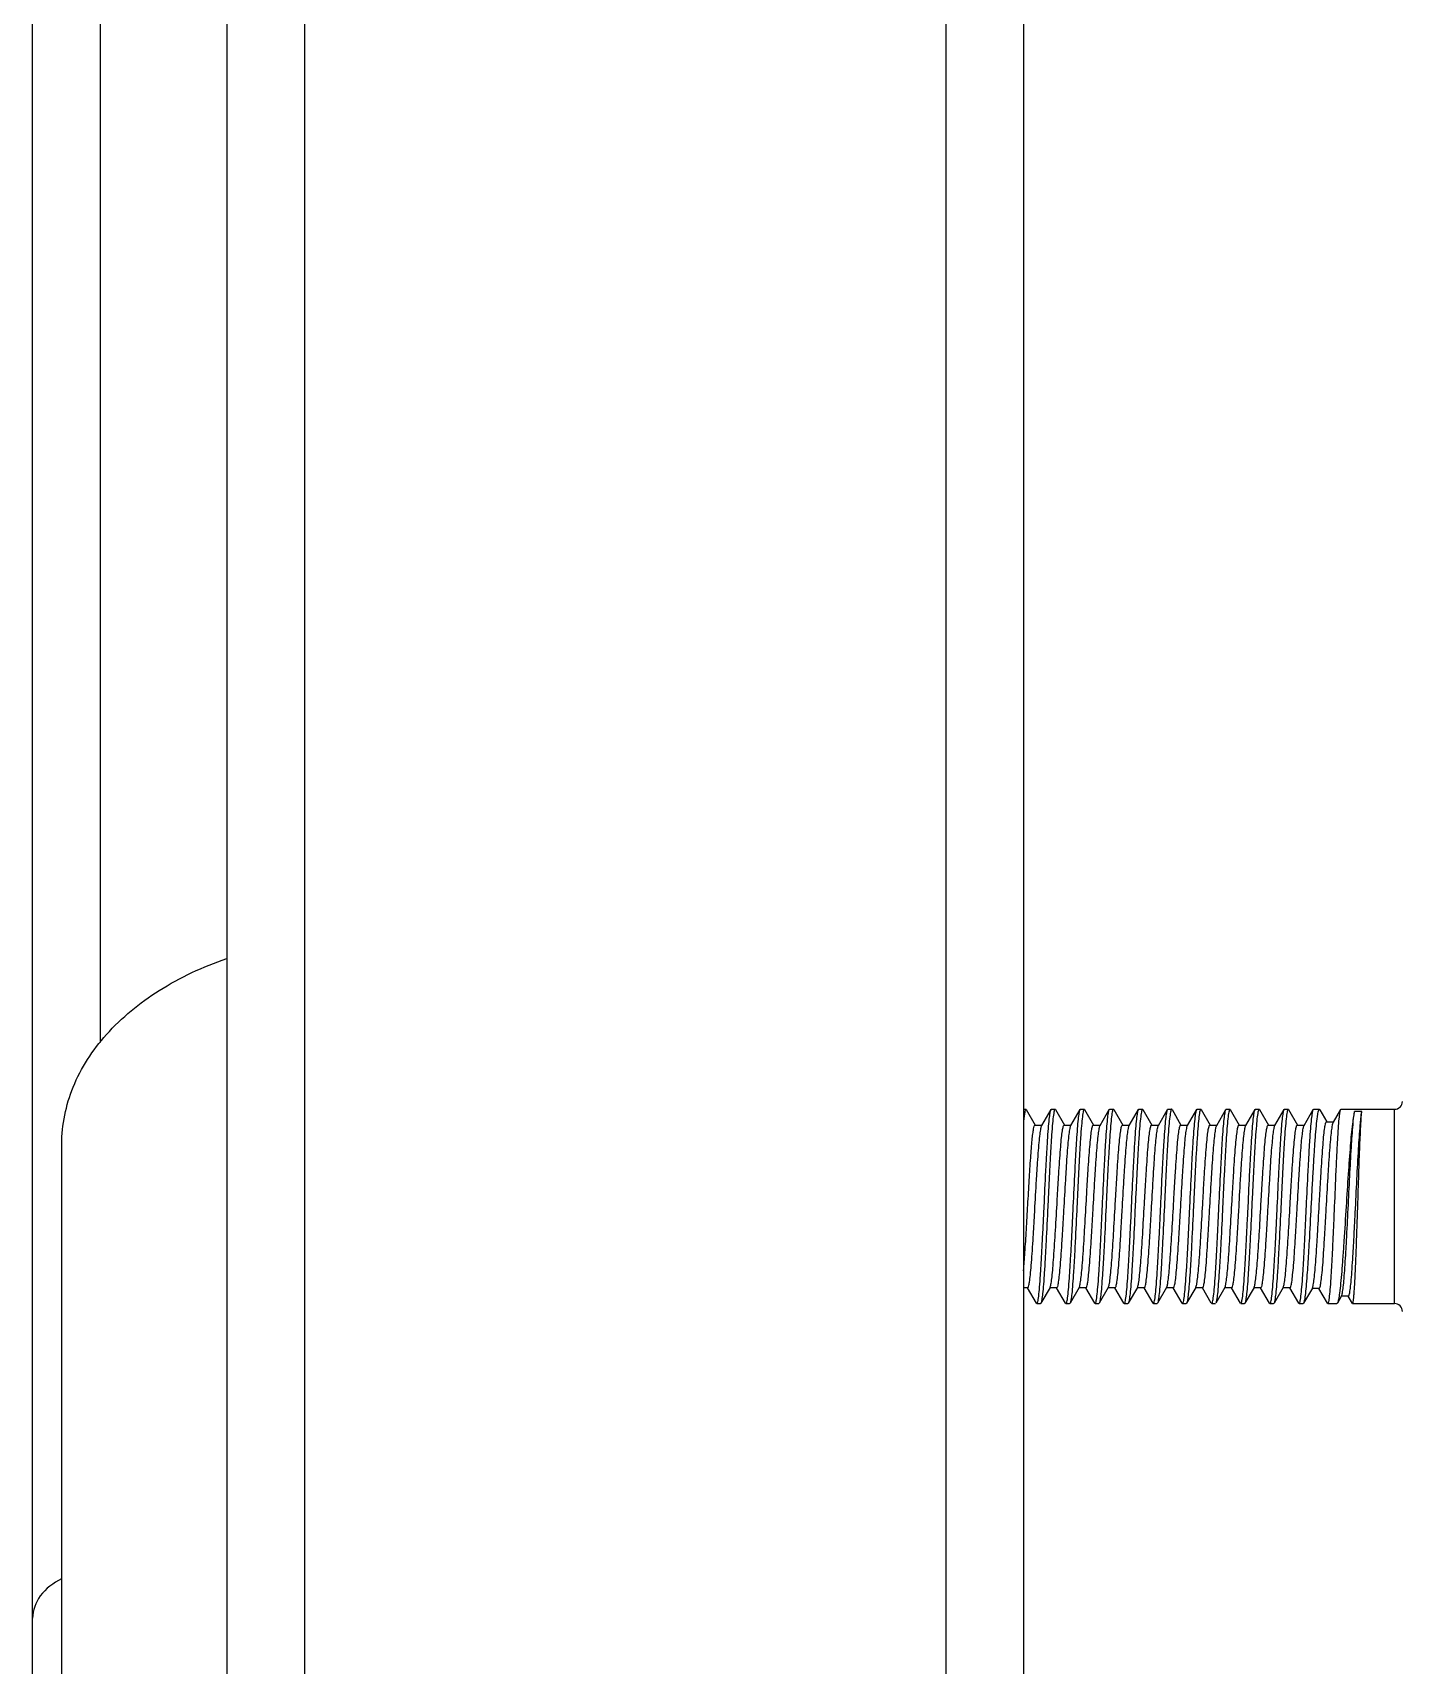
# Model space of a CAD drawing. Extents: x 27938 to 1507990, y 110129 to 923079.
# Drawn here: x 478326 to 478902, y 366413 to 367100 of the extents above; entities that cross this region are included whole.
import ezdxf

# ---------------------------------------------------------------- set-up
doc = ezdxf.new("R2010")
doc.units = 0
doc.header["$LTSCALE"] = 1000
doc.header["$MEASUREMENT"] = 0

msp = doc.modelspace()

# ---------------------------------------------------------------- linework, layer by layer
for p, q in [((478325.52, 366317.4), (478325.52, 369059.47)), ((478354.14, 366675.45), (478354.14, 368938.58)), ((478407.3, 368785.73), (478407.3, 366070.82)), ((478440.01, 368785.73), (478440.01, 366070.82)), ((478709.87, 368785.73), (478709.87, 366070.82)), ((478742.58, 368785.73), (478742.58, 366070.82)), ((478742.58, 366647.32), (478743.6, 366647.32)), ((478743.76, 366647.18), (478743.6, 366647.32)), ((478743.76, 366647.18), (478747.52, 366640.69)), ((478747.42, 366640.69), (478750.4, 366640.69)), ((478750.3, 366640.53), (478754.17, 366647.18)), ((478754.17, 366647.18), (478754.33, 366647.32)), ((478754.33, 366647.32), (478755.87, 366647.32)), ((478756.03, 366647.18), (478755.87, 366647.32)), ((478756.03, 366647.18), (478759.79, 366640.69)), ((478759.69, 366640.69), (478762.66, 366640.69)), ((478762.57, 366640.53), (478766.44, 366647.18)), ((478766.44, 366647.18), (478766.6, 366647.32)), ((478766.6, 366647.32), (478768.13, 366647.32)), ((478768.29, 366647.18), (478768.13, 366647.32)), ((478768.29, 366647.18), (478772.05, 366640.69)), ((478771.96, 366640.69), (478774.93, 366640.69)), ((478774.83, 366640.53), (478778.7, 366647.18)), ((478778.7, 366647.18), (478778.86, 366647.32)), ((478778.86, 366647.32), (478780.4, 366647.32)), ((478780.56, 366647.18), (478780.4, 366647.32)), ((478780.56, 366647.18), (478784.32, 366640.69)), ((478784.22, 366640.69), (478787.19, 366640.69)), ((478787.1, 366640.53), (478790.97, 366647.18)), ((478790.97, 366647.18), (478791.13, 366647.32)), ((478791.13, 366647.32), (478792.67, 366647.32)), ((478792.83, 366647.18), (478792.67, 366647.32)), ((478792.83, 366647.18), (478796.59, 366640.69)), ((478796.49, 366640.69), (478799.46, 366640.69)), ((478799.36, 366640.53), (478803.23, 366647.18)), ((478803.23, 366647.18), (478803.4, 366647.32)), ((478803.4, 366647.32), (478804.93, 366647.32)), ((478805.09, 366647.18), (478808.85, 366640.69)), ((478808.76, 366640.69), (478811.73, 366640.69)), ((478811.63, 366640.53), (478815.5, 366647.18)), ((478815.5, 366647.18), (478815.66, 366647.32)), ((478815.66, 366647.32), (478817.2, 366647.32)), ((478817.36, 366647.18), (478817.2, 366647.32)), ((478817.36, 366647.18), (478821.12, 366640.69)), ((478821.02, 366640.69), (478823.99, 366640.69)), ((478823.9, 366640.53), (478827.77, 366647.18)), ((478827.77, 366647.18), (478827.93, 366647.32)), ((478827.93, 366647.32), (478829.46, 366647.32)), ((478829.63, 366647.18), (478829.46, 366647.32)), ((478829.63, 366647.18), (478833.38, 366640.69)), ((478833.29, 366640.69), (478836.26, 366640.69)), ((478836.16, 366640.53), (478840.03, 366647.18)), ((478840.03, 366647.18), (478840.19, 366647.32)), ((478840.19, 366647.32), (478841.73, 366647.32)), ((478841.89, 366647.18), (478841.73, 366647.32)), ((478841.89, 366647.18), (478845.65, 366640.69)), ((478845.55, 366640.69), (478848.53, 366640.69)), ((478848.43, 366640.53), (478852.3, 366647.18)), ((478852.3, 366647.18), (478852.46, 366647.32)), ((478852.46, 366647.32), (478854, 366647.32)), ((478854.16, 366647.18), (478857.92, 366640.69)), ((478857.82, 366640.69), (478860.79, 366640.69)), ((478860.7, 366640.53), (478864.57, 366647.18)), ((478864.57, 366647.18), (478864.73, 366647.32)), ((478864.73, 366647.32), (478867.05, 366647.32)), ((478867.26, 366647.13), (478867.05, 366647.32)), ((478867.26, 366647.13), (478870.21, 366642.06)), ((478870.12, 366642.06), (478873.09, 366642.06)), ((478873, 366641.9), (478876.09, 366647.22)), ((478876.09, 366647.22), (478876.2, 366647.32)), ((478876.2, 366647.32), (478898.77, 366647.32)), ((478885, 366646.38), (478881.93, 366646.38)), ((478898.77, 366565.54), (478898.77, 366647.32)), ((478337.79, 365743.72), (478337.79, 366632.63)), ((478744.36, 366572.17), (478742.58, 366572.17)), ((478748.04, 366565.68), (478744.26, 366572.17)), ((478753.75, 366572.33), (478749.89, 366565.68)), ((478756.62, 366572.17), (478753.65, 366572.17)), ((478753.75, 366572.33), (478753.85, 366572.55)), ((478760.3, 366565.68), (478756.53, 366572.17)), ((478766.02, 366572.33), (478762.16, 366565.68)), ((478768.89, 366572.17), (478765.92, 366572.17)), ((478766.02, 366572.33), (478766.11, 366572.54)), ((478772.57, 366565.68), (478768.79, 366572.17)), ((478778.28, 366572.33), (478774.43, 366565.68)), ((478781.16, 366572.17), (478778.19, 366572.17)), ((478778.28, 366572.33), (478778.38, 366572.54)), ((478784.84, 366565.68), (478781.06, 366572.17)), ((478790.55, 366572.33), (478786.69, 366565.68)), ((478793.42, 366572.17), (478790.45, 366572.17)), ((478790.55, 366572.33), (478790.64, 366572.53)), ((478797.1, 366565.68), (478793.33, 366572.17)), ((478802.81, 366572.33), (478798.96, 366565.68)), ((478805.69, 366572.17), (478802.72, 366572.17)), ((478802.81, 366572.33), (478802.9, 366572.52)), ((478809.37, 366565.68), (478805.59, 366572.17)), ((478815.08, 366572.33), (478811.23, 366565.68)), ((478817.96, 366572.17), (478814.98, 366572.17)), ((478821.63, 366565.68), (478817.86, 366572.17)), ((478827.35, 366572.33), (478823.49, 366565.68)), ((478830.22, 366572.17), (478827.25, 366572.17)), ((478827.35, 366572.33), (478827.43, 366572.5)), ((478833.9, 366565.68), (478830.13, 366572.17)), ((478839.61, 366572.33), (478835.76, 366565.68)), ((478842.49, 366572.17), (478839.52, 366572.17)), ((478839.61, 366572.33), (478839.69, 366572.49)), ((478846.17, 366565.68), (478842.39, 366572.17)), ((478851.88, 366572.33), (478848.02, 366565.68)), ((478854.75, 366572.17), (478851.78, 366572.17)), ((478851.88, 366572.33), (478851.95, 366572.48)), ((478858.43, 366565.68), (478854.66, 366572.17)), ((478864.16, 366572.1), (478860.44, 366565.7)), ((478867.03, 366571.94), (478864.06, 366571.94)), ((478870.58, 366565.67), (478866.94, 366571.94)), ((478748.04, 366565.68), (478748.2, 366565.54)), ((478748.2, 366565.54), (478749.73, 366565.54)), ((478749.89, 366565.68), (478749.73, 366565.54)), ((478760.3, 366565.68), (478760.46, 366565.54)), ((478760.46, 366565.54), (478762, 366565.54)), ((478762.16, 366565.68), (478762, 366565.54)), ((478772.57, 366565.68), (478772.73, 366565.54)), ((478772.73, 366565.54), (478774.27, 366565.54)), ((478774.43, 366565.68), (478774.27, 366565.54)), ((478784.84, 366565.68), (478785, 366565.54)), ((478785, 366565.54), (478786.53, 366565.54)), ((478786.69, 366565.68), (478786.53, 366565.54)), ((478797.1, 366565.68), (478797.26, 366565.54)), ((478797.26, 366565.54), (478798.8, 366565.54)), ((478798.96, 366565.68), (478798.8, 366565.54)), ((478809.37, 366565.68), (478809.53, 366565.54)), ((478809.53, 366565.54), (478811.06, 366565.54)), ((478811.23, 366565.68), (478811.07, 366565.54)), ((478821.63, 366565.68), (478821.8, 366565.54)), ((478821.79, 366565.54), (478823.33, 366565.54)), ((478834.06, 366565.54), (478835.6, 366565.54)), ((478835.76, 366565.68), (478835.6, 366565.54)), ((478846.17, 366565.68), (478846.33, 366565.54)), ((478846.33, 366565.54), (478847.86, 366565.54)), ((478848.02, 366565.68), (478847.86, 366565.54)), ((478858.43, 366565.68), (478858.59, 366565.54)), ((478858.59, 366565.54), (478860.26, 366565.54)), ((478860.44, 366565.7), (478860.26, 366565.54)), ((478870.58, 366565.67), (478870.73, 366565.54)), ((478870.73, 366565.54), (478874.43, 366565.54)), ((478874.68, 366565.76), (478874.43, 366565.54)), ((478876.44, 366568.78), (478874.68, 366565.76)), ((478879.33, 366568.64), (478876.35, 366568.64)), ((478881, 366565.62), (478879.27, 366568.6)), ((478881, 366565.62), (478881.08, 366565.54)), ((478881.08, 366565.54), (478898.77, 366565.54))]:
    msp.add_line(p, q)
for centre, start, end in [((478898.77, 366650.59), 270, 0), ((478898.77, 366562.27), 0, 90)]:
    msp.add_arc(centre, 3.27, start, end)
for points, knots in [([(478337.79, 366632.63), (478337.79, 366640.79), (478341.32, 366657.83), (478356.15, 366680.4), (478378.8, 366698.86), (478397.27, 366707.38), (478407.22, 366710.77)], [0, 0, 0, 0, 0.220446, 0.45627, 0.716078, 1, 1, 1, 1]), ([(478743.6, 366647.32), (478743.46, 366647.32), (478743.25, 366646.68), (478743.04, 366645.76), (478742.79, 366643.97), (478742.65, 366642.63), (478742.58, 366641.84)], [0, 0, 0, 0, 0.077049, 0.268055, 0.577055, 1, 1, 1, 1]), ([(478742.58, 366579.34), (478742.82, 366581.9), (478743.24, 366587.65), (478743.82, 366596.9), (478744.39, 366607.06), (478744.97, 366617.16), (478745.47, 366625.1), (478745.89, 366630.69), (478746.18, 366634.09), (478746.47, 366636.78), (478746.76, 366638.87), (478747, 366639.94), (478747.25, 366640.7), (478747.42, 366640.69)], [0, 0, 0, 0, 0.125273, 0.280526, 0.451, 0.620464, 0.772784, 0.837888, 0.893492, 0.938284, 0.971239, 0.991709, 1, 1, 1, 1]), ([(478751.26, 366606.43), (478751.5, 366611.39), (478751.84, 366618.61), (478752.33, 366627.84), (478752.68, 366633.82), (478753.04, 366638.84), (478753.36, 366642.77), (478753.74, 366645.39), (478753.94, 366646.78), (478754.17, 366647.18)], [0, 0, 0, 0, 0.364023, 0.530311, 0.678342, 0.803036, 0.90014, 0.966414, 1, 1, 1, 1]), ([(478755.87, 366647.32), (478755.77, 366647.32), (478755.59, 366646.99), (478755.45, 366646.43), (478755.26, 366645.43), (478754.99, 366643.41), (478754.66, 366639.99), (478754.3, 366634.98), (478753.93, 366628.86), (478753.55, 366621.88), (478753.18, 366614.31), (478752.93, 366609.09), (478752.8, 366606.43)], [0, 0, 0, 0, 0.006679, 0.021742, 0.04591, 0.079126, 0.171519, 0.295578, 0.446611, 0.618856, 0.8057, 1, 1, 1, 1]), ([(478753.85, 366572.55), (478754.04, 366573.05), (478754.29, 366574.46), (478754.64, 366577.1), (478754.98, 366580.77), (478755.49, 366587.29), (478756.08, 366596.81), (478756.65, 366606.88), (478757.13, 366615.2), (478757.48, 366621.13), (478757.84, 366626.55), (478758.19, 366631.26), (478758.55, 366635.12), (478758.88, 366637.95), (478759.2, 366639.7), (478759.44, 366640.46), (478759.61, 366640.69), (478759.69, 366640.69)], [0, 0, 0, 0, 0.023139, 0.062463, 0.116774, 0.184236, 0.348936, 0.533941, 0.62611, 0.713772, 0.793885, 0.863675, 0.920735, 0.963127, 0.989505, 0.996557, 1, 1, 1, 1]), ([(478763.53, 366606.43), (478763.77, 366611.39), (478764.11, 366618.61), (478764.6, 366627.84), (478764.95, 366633.82), (478765.31, 366638.84), (478765.63, 366642.77), (478766.01, 366645.39), (478766.21, 366646.78), (478766.44, 366647.18)], [0, 0, 0, 0, 0.364021, 0.530313, 0.678345, 0.803036, 0.900138, 0.966413, 1, 1, 1, 1]), ([(478768.13, 366647.32), (478768.04, 366647.32), (478767.86, 366646.99), (478767.72, 366646.43), (478767.52, 366645.43), (478767.26, 366643.41), (478766.93, 366640), (478766.56, 366634.98), (478766.19, 366628.86), (478765.82, 366621.88), (478765.44, 366614.31), (478765.19, 366609.09), (478765.07, 366606.43)], [0, 0, 0, 0, 0.006669, 0.021718, 0.045876, 0.079084, 0.171468, 0.295521, 0.446556, 0.618814, 0.805682, 1, 1, 1, 1]), ([(478766.11, 366572.54), (478766.3, 366573.03), (478766.55, 366574.45), (478766.9, 366577.08), (478767.25, 366580.74), (478767.75, 366587.26), (478768.34, 366596.77), (478768.91, 366606.85), (478769.39, 366615.18), (478769.75, 366621.11), (478770.11, 366626.53), (478770.46, 366631.25), (478770.81, 366635.11), (478771.14, 366637.95), (478771.46, 366639.7), (478771.7, 366640.46), (478771.88, 366640.69), (478771.96, 366640.69)], [0, 0, 0, 0, 0.023, 0.06221, 0.116433, 0.183837, 0.348506, 0.533571, 0.625793, 0.713517, 0.793694, 0.863545, 0.920659, 0.963092, 0.989496, 0.996554, 1, 1, 1, 1]), ([(478775.8, 366606.43), (478776.03, 366611.39), (478776.38, 366618.61), (478776.87, 366627.84), (478777.22, 366633.82), (478777.58, 366638.84), (478777.89, 366642.77), (478778.27, 366645.39), (478778.47, 366646.78), (478778.7, 366647.18)], [0, 0, 0, 0, 0.364026, 0.530319, 0.678348, 0.803035, 0.900137, 0.966414, 1, 1, 1, 1]), ([(478780.4, 366647.32), (478780.31, 366647.32), (478780.13, 366646.99), (478779.98, 366646.43), (478779.79, 366645.43), (478779.52, 366643.41), (478779.2, 366639.99), (478778.83, 366634.98), (478778.46, 366628.86), (478778.08, 366621.88), (478777.71, 366614.31), (478777.46, 366609.09), (478777.33, 366606.43)], [0, 0, 0, 0, 0.00669, 0.021765, 0.045943, 0.079167, 0.171572, 0.295635, 0.446661, 0.618889, 0.805716, 1, 1, 1, 1]), ([(478778.38, 366572.54), (478778.57, 366573.02), (478778.82, 366574.43), (478779.17, 366577.05), (478779.51, 366580.71), (478780.02, 366587.22), (478780.61, 366596.74), (478781.18, 366606.82), (478781.66, 366615.15), (478782.01, 366621.09), (478782.37, 366626.52), (478782.72, 366631.24), (478783.08, 366635.11), (478783.41, 366637.95), (478783.73, 366639.7), (478783.97, 366640.46), (478784.14, 366640.69), (478784.22, 366640.69)], [0, 0, 0, 0, 0.022862, 0.061956, 0.116091, 0.183437, 0.348074, 0.5332, 0.625476, 0.713261, 0.793503, 0.863416, 0.920583, 0.963057, 0.989487, 0.996552, 1, 1, 1, 1]), ([(478788.06, 366606.43), (478788.3, 366611.39), (478788.64, 366618.61), (478789.13, 366627.84), (478789.48, 366633.82), (478789.84, 366638.84), (478790.16, 366642.77), (478790.54, 366645.39), (478790.74, 366646.78), (478790.97, 366647.18)], [0, 0, 0, 0, 0.364024, 0.530311, 0.678342, 0.803035, 0.900139, 0.966414, 1, 1, 1, 1]), ([(478792.67, 366647.32), (478792.57, 366647.32), (478792.39, 366646.99), (478792.25, 366646.43), (478792.06, 366645.43), (478791.79, 366643.41), (478791.46, 366639.99), (478791.1, 366634.98), (478790.72, 366628.86), (478790.35, 366621.88), (478789.97, 366614.31), (478789.73, 366609.09), (478789.6, 366606.43)], [0, 0, 0, 0, 0.006677, 0.021735, 0.045901, 0.079116, 0.171512, 0.295573, 0.4466, 0.618843, 0.805694, 1, 1, 1, 1]), ([(478790.64, 366572.53), (478790.83, 366573.01), (478791.08, 366574.41), (478791.43, 366577.03), (478791.77, 366580.68), (478792.28, 366587.19), (478792.87, 366596.71), (478793.44, 366606.79), (478793.92, 366615.13), (478794.28, 366621.07), (478794.64, 366626.5), (478794.99, 366631.23), (478795.34, 366635.1), (478795.67, 366637.94), (478796, 366639.7), (478796.23, 366640.46), (478796.41, 366640.69), (478796.49, 366640.69)], [0, 0, 0, 0, 0.022723, 0.061701, 0.115749, 0.183037, 0.347642, 0.532829, 0.625158, 0.713005, 0.793312, 0.863286, 0.920506, 0.963022, 0.989478, 0.99655, 1, 1, 1, 1]), ([(478800.33, 366606.43), (478800.57, 366611.39), (478800.91, 366618.61), (478801.4, 366627.84), (478801.75, 366633.82), (478802.11, 366638.84), (478802.43, 366642.77), (478802.81, 366645.39), (478803, 366646.78), (478803.23, 366647.18)], [0, 0, 0, 0, 0.364026, 0.530313, 0.678337, 0.803029, 0.900137, 0.966414, 1, 1, 1, 1]), ([(478804.93, 366647.32), (478804.84, 366647.32), (478804.66, 366646.99), (478804.52, 366646.43), (478804.32, 366645.43), (478804.05, 366643.41), (478803.73, 366639.99), (478803.36, 366634.97), (478802.99, 366628.85), (478802.62, 366621.88), (478802.24, 366614.31), (478801.99, 366609.09), (478801.87, 366606.43)], [0, 0, 0, 0, 0.006697, 0.021777, 0.045962, 0.079191, 0.171605, 0.29567, 0.44669, 0.618909, 0.805726, 1, 1, 1, 1]), ([(478802.9, 366572.52), (478803.09, 366573), (478803.34, 366574.39), (478803.7, 366577), (478804.04, 366580.65), (478804.55, 366587.16), (478805.14, 366596.67), (478805.71, 366606.76), (478806.19, 366615.1), (478806.54, 366621.05), (478806.9, 366626.49), (478807.26, 366631.22), (478807.61, 366635.1), (478807.94, 366637.94), (478808.26, 366639.7), (478808.5, 366640.46), (478808.68, 366640.69), (478808.76, 366640.69)], [0, 0, 0, 0, 0.022584, 0.061447, 0.115407, 0.182636, 0.34721, 0.532457, 0.62484, 0.712749, 0.79312, 0.863155, 0.920429, 0.962986, 0.989469, 0.996548, 1, 1, 1, 1]), ([(478805.09, 366647.18), (478805.07, 366647.22), (478805.03, 366647.28), (478804.96, 366647.32), (478804.93, 366647.32)], [0, 0, 0, 0, 0.600612, 1, 1, 1, 1]), ([(478812.6, 366606.43), (478812.83, 366611.39), (478813.17, 366618.61), (478813.67, 366627.84), (478814.02, 366633.82), (478814.38, 366638.84), (478814.69, 366642.77), (478815.07, 366645.39), (478815.27, 366646.78), (478815.5, 366647.18)], [0, 0, 0, 0, 0.364026, 0.530312, 0.67834, 0.803034, 0.90014, 0.966415, 1, 1, 1, 1]), ([(478817.2, 366647.32), (478817.11, 366647.32), (478816.93, 366646.99), (478816.78, 366646.43), (478816.59, 366645.43), (478816.32, 366643.41), (478815.99, 366639.99), (478815.63, 366634.98), (478815.26, 366628.86), (478814.88, 366621.88), (478814.51, 366614.31), (478814.26, 366609.09), (478814.13, 366606.43)], [0, 0, 0, 0, 0.006686, 0.021757, 0.045931, 0.079152, 0.171553, 0.295615, 0.446644, 0.618879, 0.805711, 1, 1, 1, 1]), ([(478815.17, 366572.51), (478815.36, 366572.99), (478815.61, 366574.38), (478815.96, 366576.97), (478816.3, 366580.62), (478816.81, 366587.12), (478817.4, 366596.64), (478817.97, 366606.73), (478818.45, 366615.08), (478818.81, 366621.03), (478819.17, 366626.47), (478819.52, 366631.21), (478819.88, 366635.09), (478820.21, 366637.94), (478820.53, 366639.7), (478820.77, 366640.46), (478820.94, 366640.69), (478821.02, 366640.69)], [0, 0, 0, 0, 0.022445, 0.061192, 0.115065, 0.182235, 0.346776, 0.532084, 0.624521, 0.712492, 0.792928, 0.863025, 0.920353, 0.962951, 0.98946, 0.996545, 1, 1, 1, 1]), ([(478824.86, 366606.43), (478825.1, 366611.39), (478825.44, 366618.61), (478825.93, 366627.84), (478826.28, 366633.82), (478826.64, 366638.84), (478826.96, 366642.77), (478827.34, 366645.39), (478827.54, 366646.78), (478827.77, 366647.18)], [0, 0, 0, 0, 0.364021, 0.530311, 0.678343, 0.803036, 0.90014, 0.966414, 1, 1, 1, 1]), ([(478829.46, 366647.32), (478829.37, 366647.32), (478829.19, 366646.99), (478829.05, 366646.43), (478828.86, 366645.43), (478828.59, 366643.41), (478828.26, 366639.99), (478827.9, 366634.98), (478827.52, 366628.86), (478827.15, 366621.88), (478826.77, 366614.31), (478826.52, 366609.09), (478826.4, 366606.43)], [0, 0, 0, 0, 0.006676, 0.021736, 0.045901, 0.079115, 0.171505, 0.295563, 0.446596, 0.618846, 0.805696, 1, 1, 1, 1]), ([(478827.43, 366572.5), (478827.62, 366572.97), (478827.87, 366574.36), (478828.22, 366576.95), (478828.56, 366580.59), (478829.08, 366587.09), (478829.66, 366596.61), (478830.24, 366606.7), (478830.72, 366615.05), (478831.07, 366621.01), (478831.43, 366626.46), (478831.79, 366631.2), (478832.14, 366635.08), (478832.47, 366637.93), (478832.79, 366639.69), (478833.03, 366640.46), (478833.21, 366640.69), (478833.29, 366640.69)], [0, 0, 0, 0, 0.022306, 0.060937, 0.114721, 0.181834, 0.346342, 0.531711, 0.624202, 0.712235, 0.792736, 0.862894, 0.920276, 0.962916, 0.98945, 0.996543, 1, 1, 1, 1]), ([(478837.13, 366606.43), (478837.36, 366611.39), (478837.71, 366618.61), (478838.2, 366627.84), (478838.55, 366633.82), (478838.91, 366638.84), (478839.23, 366642.77), (478839.6, 366645.39), (478839.8, 366646.78), (478840.03, 366647.18)], [0, 0, 0, 0, 0.364021, 0.530314, 0.678346, 0.803036, 0.900137, 0.966413, 1, 1, 1, 1]), ([(478841.73, 366647.32), (478841.64, 366647.32), (478841.46, 366646.99), (478841.32, 366646.43), (478841.12, 366645.43), (478840.85, 366643.41), (478840.53, 366640), (478840.16, 366634.98), (478839.79, 366628.86), (478839.42, 366621.88), (478839.04, 366614.31), (478838.79, 366609.09), (478838.66, 366606.43)], [0, 0, 0, 0, 0.006669, 0.021718, 0.045876, 0.079084, 0.171468, 0.295522, 0.446557, 0.618815, 0.805682, 1, 1, 1, 1]), ([(478839.69, 366572.49), (478839.88, 366572.96), (478840.13, 366574.34), (478840.49, 366576.92), (478840.83, 366580.56), (478841.34, 366587.05), (478841.93, 366596.57), (478842.5, 366606.67), (478842.98, 366615.03), (478843.34, 366620.99), (478843.7, 366626.44), (478844.05, 366631.19), (478844.41, 366635.08), (478844.74, 366637.93), (478845.06, 366639.69), (478845.3, 366640.46), (478845.48, 366640.69), (478845.55, 366640.69)], [0, 0, 0, 0, 0.022167, 0.060682, 0.114378, 0.181432, 0.345908, 0.531337, 0.623882, 0.711978, 0.792543, 0.862763, 0.920199, 0.962881, 0.989441, 0.996541, 1, 1, 1, 1]), ([(478849.39, 366606.43), (478849.63, 366611.39), (478849.97, 366618.61), (478850.46, 366627.84), (478850.81, 366633.82), (478851.17, 366638.84), (478851.49, 366642.77), (478851.87, 366645.39), (478852.07, 366646.78), (478852.3, 366647.18)], [0, 0, 0, 0, 0.364026, 0.530319, 0.678348, 0.803035, 0.900137, 0.966414, 1, 1, 1, 1]), ([(478854, 366647.32), (478853.91, 366647.32), (478853.73, 366646.99), (478853.58, 366646.43), (478853.39, 366645.43), (478853.12, 366643.41), (478852.79, 366639.99), (478852.43, 366634.98), (478852.06, 366628.86), (478851.68, 366621.88), (478851.31, 366614.31), (478851.06, 366609.09), (478850.93, 366606.43)], [0, 0, 0, 0, 0.006688, 0.021753, 0.045929, 0.079148, 0.171548, 0.29561, 0.446639, 0.618873, 0.805706, 1, 1, 1, 1]), ([(478851.95, 366572.48), (478852.15, 366572.95), (478852.39, 366574.33), (478852.75, 366576.9), (478853.09, 366580.52), (478853.6, 366587.02), (478854.19, 366596.54), (478854.77, 366606.64), (478855.25, 366615), (478855.6, 366620.97), (478855.96, 366626.43), (478856.32, 366631.18), (478856.67, 366635.07), (478857, 366637.93), (478857.33, 366639.69), (478857.57, 366640.46), (478857.74, 366640.69), (478857.82, 366640.69)], [0, 0, 0, 0, 0.022028, 0.060426, 0.114034, 0.181029, 0.345472, 0.530963, 0.623561, 0.71172, 0.79235, 0.862632, 0.920122, 0.962845, 0.989432, 0.996538, 1, 1, 1, 1]), ([(478854.16, 366647.18), (478854.14, 366647.22), (478854.1, 366647.28), (478854.03, 366647.32), (478854, 366647.32)], [0, 0, 0, 0, 0.600476, 1, 1, 1, 1]), ([(478861.66, 366606.43), (478861.9, 366611.39), (478862.24, 366618.61), (478862.73, 366627.84), (478863.08, 366633.82), (478863.44, 366638.84), (478863.76, 366642.77), (478864.14, 366645.39), (478864.34, 366646.78), (478864.57, 366647.18)], [0, 0, 0, 0, 0.364024, 0.530312, 0.678343, 0.803036, 0.90014, 0.966414, 1, 1, 1, 1]), ([(478867.05, 366647.32), (478866.95, 366647.32), (478866.74, 366647), (478866.57, 366646.43), (478866.35, 366645.43), (478866.04, 366643.41), (478865.67, 366639.99), (478865.26, 366634.98), (478864.84, 366628.86), (478864.42, 366621.88), (478864, 366614.31), (478863.73, 366609.09), (478863.59, 366606.43)], [0, 0, 0, 0, 0.007187, 0.022465, 0.046744, 0.080015, 0.172417, 0.296393, 0.447275, 0.619318, 0.805937, 1, 1, 1, 1]), ([(478864.16, 366572.1), (478864.38, 366572.49), (478864.61, 366573.8), (478864.99, 366576.26), (478865.33, 366579.88), (478865.69, 366584.47), (478866.06, 366589.87), (478866.56, 366598.12), (478867.04, 366606.73), (478867.52, 366615.41), (478867.89, 366621.6), (478868.25, 366627.27), (478868.61, 366632.2), (478868.97, 366636.24), (478869.3, 366639.2), (478869.62, 366641.03), (478869.86, 366641.82), (478870.04, 366642.06), (478870.12, 366642.06)], [0, 0, 0, 0, 0.019036, 0.055162, 0.107284, 0.173532, 0.25149, 0.338305, 0.525651, 0.619397, 0.708683, 0.790327, 0.861445, 0.919555, 0.962678, 0.989457, 0.996584, 1, 1, 1, 1]), ([(478867.03, 366571.94), (478867.12, 366571.94), (478867.3, 366572.19), (478867.54, 366573), (478867.87, 366574.88), (478868.21, 366577.91), (478868.58, 366582.04), (478868.94, 366587.05), (478869.31, 366592.79), (478869.67, 366599.04), (478870.16, 366607.72), (478870.64, 366616.31), (478871.13, 366624.49), (478871.49, 366629.82), (478871.86, 366634.31), (478872.19, 366637.85), (478872.56, 366640.25), (478872.78, 366641.53), (478873, 366641.9)], [0, 0, 0, 0, 0.003526, 0.010871, 0.03842, 0.082642, 0.142013, 0.214376, 0.297085, 0.387117, 0.481196, 0.667858, 0.753739, 0.830507, 0.895467, 0.946372, 0.98153, 1, 1, 1, 1]), ([(478873.53, 366606.43), (478873.75, 366611.43), (478874.05, 366618.7), (478874.49, 366627.99), (478874.8, 366633.99), (478875.12, 366639.02), (478875.38, 366642.92), (478875.73, 366645.49), (478875.87, 366646.85), (478876.09, 366647.22)], [0, 0, 0, 0, 0.366748, 0.534004, 0.682559, 0.80722, 0.903651, 0.968552, 1, 1, 1, 1]), ([(478876.44, 366568.78), (478876.65, 366569.15), (478876.86, 366570.42), (478877.22, 366572.81), (478877.54, 366576.35), (478877.88, 366580.85), (478878.22, 366586.21), (478878.69, 366594.51), (478879.24, 366605.56), (478879.89, 366618.67), (478880.51, 366630.46), (478881.15, 366639.54), (478881.58, 366644.55), (478881.93, 366646.38)], [0, 0, 0, 0, 0.016498, 0.048153, 0.094091, 0.152829, 0.222461, 0.300749, 0.473185, 0.64885, 0.806645, 0.928205, 1, 1, 1, 1]), ([(478881.93, 366646.38), (478881.73, 366645.72), (478881.4, 366643.99), (478880.74, 366639.23), (478880.03, 366631.12), (478879.19, 366619.52), (478878.66, 366610.96), (478878.37, 366606.43)], [0, 0, 0, 0, 0.052104, 0.130854, 0.359409, 0.660459, 1, 1, 1, 1]), ([(478879.33, 366568.64), (478879.41, 366568.64), (478879.59, 366568.9), (478879.73, 366569.39), (478879.91, 366570.24), (478880.17, 366571.95), (478880.48, 366574.85), (478880.83, 366579.12), (478881.18, 366584.35), (478881.53, 366590.35), (478881.88, 366596.91), (478882.34, 366606.17), (478882.9, 366617.47), (478883.53, 366629.75), (478884.2, 366639.24), (478884.63, 366644.48), (478885, 366646.38)], [0, 0, 0, 0, 0.003181, 0.009997, 0.020842, 0.035708, 0.077022, 0.132568, 0.200428, 0.278278, 0.363482, 0.453195, 0.634322, 0.798504, 0.925407, 1, 1, 1, 1]), ([(478883.27, 366606.43), (478883.42, 366610.96), (478883.7, 366619.51), (478884.09, 366631.11), (478884.51, 366639.89), (478884.76, 366644.67), (478885, 366646.38)], [0, 0, 0, 0, 0.340216, 0.641739, 0.870295, 1, 1, 1, 1]), ([(478744.36, 366572.17), (478744.44, 366572.17), (478744.62, 366572.41), (478744.86, 366573.2), (478745.19, 366575.01), (478745.52, 366577.93), (478745.88, 366581.92), (478746.24, 366586.77), (478746.6, 366592.34), (478746.97, 366598.41), (478747.45, 366606.88), (478747.92, 366615.28), (478748.42, 366623.3), (478748.78, 366628.55), (478749.15, 366632.99), (478749.48, 366636.5), (478749.85, 366638.89), (478750.08, 366640.16), (478750.3, 366640.53)], [0, 0, 0, 0, 0.003516, 0.010771, 0.037949, 0.081609, 0.140308, 0.211978, 0.294061, 0.383613, 0.477416, 0.664254, 0.750571, 0.827952, 0.893624, 0.945254, 0.981055, 1, 1, 1, 1]), ([(478756.62, 366572.17), (478756.7, 366572.17), (478756.88, 366572.41), (478757.13, 366573.2), (478757.45, 366575.01), (478757.79, 366577.93), (478758.15, 366581.92), (478758.5, 366586.77), (478758.87, 366592.34), (478759.23, 366598.41), (478759.72, 366606.88), (478760.19, 366615.28), (478760.69, 366623.3), (478761.05, 366628.55), (478761.41, 366632.99), (478761.75, 366636.5), (478762.12, 366638.89), (478762.35, 366640.16), (478762.57, 366640.53)], [0, 0, 0, 0, 0.003516, 0.010771, 0.037949, 0.081609, 0.140308, 0.211978, 0.294061, 0.383613, 0.477416, 0.664254, 0.750571, 0.827952, 0.893624, 0.945254, 0.981055, 1, 1, 1, 1]), ([(478768.89, 366572.17), (478768.97, 366572.17), (478769.15, 366572.41), (478769.39, 366573.2), (478769.72, 366575.01), (478770.05, 366577.93), (478770.41, 366581.92), (478770.77, 366586.77), (478771.13, 366592.34), (478771.5, 366598.41), (478771.98, 366606.88), (478772.46, 366615.28), (478772.96, 366623.3), (478773.32, 366628.55), (478773.68, 366632.99), (478774.02, 366636.5), (478774.39, 366638.89), (478774.61, 366640.16), (478774.83, 366640.53)], [0, 0, 0, 0, 0.003516, 0.010771, 0.037949, 0.081609, 0.140308, 0.211978, 0.294061, 0.383613, 0.477416, 0.664254, 0.750571, 0.827952, 0.893624, 0.945254, 0.981055, 1, 1, 1, 1]), ([(478781.16, 366572.17), (478781.24, 366572.17), (478781.42, 366572.41), (478781.66, 366573.2), (478781.98, 366575.01), (478782.32, 366577.93), (478782.68, 366581.92), (478783.04, 366586.77), (478783.4, 366592.34), (478783.76, 366598.41), (478784.25, 366606.88), (478784.72, 366615.28), (478785.22, 366623.3), (478785.58, 366628.55), (478785.95, 366632.99), (478786.28, 366636.5), (478786.65, 366638.89), (478786.88, 366640.16), (478787.1, 366640.53)], [0, 0, 0, 0, 0.003516, 0.010771, 0.037949, 0.081609, 0.140308, 0.211978, 0.294061, 0.383613, 0.477416, 0.664254, 0.750571, 0.827952, 0.893624, 0.945254, 0.981055, 1, 1, 1, 1]), ([(478793.42, 366572.17), (478793.5, 366572.17), (478793.68, 366572.41), (478793.93, 366573.2), (478794.25, 366575.01), (478794.59, 366577.93), (478794.95, 366581.92), (478795.3, 366586.77), (478795.67, 366592.34), (478796.03, 366598.41), (478796.52, 366606.88), (478796.99, 366615.28), (478797.49, 366623.3), (478797.85, 366628.55), (478798.21, 366632.99), (478798.55, 366636.5), (478798.92, 366638.89), (478799.15, 366640.16), (478799.36, 366640.53)], [0, 0, 0, 0, 0.003516, 0.010771, 0.037949, 0.081609, 0.140308, 0.211978, 0.294061, 0.383613, 0.477416, 0.664254, 0.750571, 0.827952, 0.893624, 0.945254, 0.981055, 1, 1, 1, 1]), ([(478805.69, 366572.17), (478805.77, 366572.17), (478805.95, 366572.41), (478806.19, 366573.2), (478806.52, 366575.01), (478806.85, 366577.93), (478807.21, 366581.92), (478807.57, 366586.77), (478807.93, 366592.34), (478808.3, 366598.41), (478808.78, 366606.88), (478809.26, 366615.28), (478809.75, 366623.3), (478810.11, 366628.55), (478810.48, 366632.99), (478810.81, 366636.5), (478811.19, 366638.89), (478811.41, 366640.16), (478811.63, 366640.53)], [0, 0, 0, 0, 0.003516, 0.010772, 0.037949, 0.081609, 0.140308, 0.211978, 0.294061, 0.383612, 0.477416, 0.664254, 0.750571, 0.827952, 0.893624, 0.945254, 0.981055, 1, 1, 1, 1]), ([(478817.96, 366572.17), (478818.04, 366572.17), (478818.22, 366572.41), (478818.46, 366573.2), (478818.78, 366575.01), (478819.12, 366577.93), (478819.48, 366581.92), (478819.84, 366586.77), (478820.2, 366592.34), (478820.56, 366598.41), (478821.05, 366606.88), (478821.52, 366615.28), (478822.02, 366623.3), (478822.38, 366628.55), (478822.75, 366632.99), (478823.08, 366636.5), (478823.45, 366638.89), (478823.68, 366640.16), (478823.9, 366640.53)], [0, 0, 0, 0, 0.003516, 0.010772, 0.037949, 0.081609, 0.140308, 0.211978, 0.294061, 0.383612, 0.477416, 0.664253, 0.750571, 0.827952, 0.893624, 0.945254, 0.981055, 1, 1, 1, 1]), ([(478830.22, 366572.17), (478830.3, 366572.17), (478830.48, 366572.41), (478830.72, 366573.2), (478831.05, 366575.01), (478831.38, 366577.93), (478831.74, 366581.92), (478832.1, 366586.77), (478832.47, 366592.34), (478832.83, 366598.41), (478833.32, 366606.88), (478833.79, 366615.28), (478834.29, 366623.3), (478834.65, 366628.55), (478835.01, 366632.99), (478835.35, 366636.5), (478835.72, 366638.89), (478835.95, 366640.16), (478836.16, 366640.53)], [0, 0, 0, 0, 0.003515, 0.010772, 0.037949, 0.081609, 0.140308, 0.211978, 0.294061, 0.383612, 0.477415, 0.664253, 0.750571, 0.827952, 0.893624, 0.945254, 0.981055, 1, 1, 1, 1]), ([(478842.49, 366572.17), (478842.57, 366572.17), (478842.75, 366572.41), (478842.99, 366573.2), (478843.32, 366575.01), (478843.65, 366577.93), (478844.01, 366581.92), (478844.37, 366586.77), (478844.73, 366592.34), (478845.1, 366598.41), (478845.58, 366606.88), (478846.06, 366615.28), (478846.55, 366623.3), (478846.91, 366628.55), (478847.28, 366632.99), (478847.61, 366636.5), (478847.98, 366638.89), (478848.21, 366640.16), (478848.43, 366640.53)], [0, 0, 0, 0, 0.003515, 0.010772, 0.037949, 0.081609, 0.140308, 0.211978, 0.294061, 0.383612, 0.477415, 0.664253, 0.750571, 0.827952, 0.893624, 0.945254, 0.981055, 1, 1, 1, 1]), ([(478854.75, 366572.17), (478854.84, 366572.17), (478855.01, 366572.41), (478855.26, 366573.2), (478855.58, 366575.01), (478855.92, 366577.93), (478856.28, 366581.92), (478856.64, 366586.77), (478857, 366592.34), (478857.36, 366598.41), (478857.85, 366606.88), (478858.32, 366615.28), (478858.82, 366623.3), (478859.18, 366628.55), (478859.54, 366632.99), (478859.88, 366636.5), (478860.25, 366638.89), (478860.48, 366640.16), (478860.7, 366640.53)], [0, 0, 0, 0, 0.003515, 0.010772, 0.037949, 0.081609, 0.140308, 0.211978, 0.294061, 0.383612, 0.477415, 0.664253, 0.750571, 0.827952, 0.893624, 0.945254, 0.981055, 1, 1, 1, 1]), ([(478748.2, 366565.54), (478748.29, 366565.54), (478748.47, 366565.88), (478748.61, 366566.43), (478748.81, 366567.44), (478749.07, 366569.45), (478749.4, 366572.87), (478749.77, 366577.89), (478750.14, 366584.01), (478750.51, 366590.99), (478750.89, 366598.56), (478751.14, 366603.77), (478751.26, 366606.43)], [0, 0, 0, 0, 0.006696, 0.021778, 0.045962, 0.079192, 0.171607, 0.295672, 0.44669, 0.618908, 0.805728, 1, 1, 1, 1]), ([(478752.8, 366606.43), (478752.56, 366601.48), (478752.22, 366594.26), (478751.73, 366585.03), (478751.38, 366579.05), (478751.02, 366574.03), (478750.7, 366570.1), (478750.32, 366567.47), (478750.12, 366566.08), (478749.89, 366565.68)], [0, 0, 0, 0, 0.36397, 0.530239, 0.678254, 0.802945, 0.900063, 0.966368, 1, 1, 1, 1]), ([(478760.46, 366565.54), (478760.55, 366565.54), (478760.74, 366565.87), (478760.88, 366566.43), (478761.07, 366567.43), (478761.34, 366569.45), (478761.67, 366572.87), (478762.03, 366577.89), (478762.4, 366584), (478762.78, 366590.98), (478763.15, 366598.56), (478763.4, 366603.77), (478763.53, 366606.43)], [0, 0, 0, 0, 0.006683, 0.02175, 0.045921, 0.079139, 0.171534, 0.295592, 0.446617, 0.618856, 0.805703, 1, 1, 1, 1]), ([(478765.07, 366606.43), (478764.83, 366601.48), (478764.49, 366594.26), (478764, 366585.03), (478763.65, 366579.05), (478763.29, 366574.03), (478762.97, 366570.1), (478762.59, 366567.47), (478762.39, 366566.08), (478762.16, 366565.68)], [0, 0, 0, 0, 0.363954, 0.530216, 0.678234, 0.802928, 0.900053, 0.966366, 1, 1, 1, 1]), ([(478772.73, 366565.54), (478772.82, 366565.54), (478773, 366565.87), (478773.14, 366566.43), (478773.34, 366567.43), (478773.61, 366569.45), (478773.93, 366572.87), (478774.3, 366577.88), (478774.67, 366584), (478775.04, 366590.98), (478775.42, 366598.56), (478775.67, 366603.77), (478775.8, 366606.43)], [0, 0, 0, 0, 0.006669, 0.021719, 0.045878, 0.079087, 0.171477, 0.295536, 0.446573, 0.618824, 0.805681, 1, 1, 1, 1]), ([(478777.33, 366606.43), (478777.1, 366601.48), (478776.75, 366594.26), (478776.26, 366585.03), (478775.91, 366579.05), (478775.55, 366574.03), (478775.23, 366570.1), (478774.86, 366567.47), (478774.66, 366566.08), (478774.43, 366565.68)], [0, 0, 0, 0, 0.363958, 0.530229, 0.678249, 0.80294, 0.900058, 0.966367, 1, 1, 1, 1]), ([(478785, 366565.54), (478785.09, 366565.54), (478785.27, 366565.87), (478785.41, 366566.43), (478785.6, 366567.43), (478785.87, 366569.45), (478786.2, 366572.87), (478786.56, 366577.88), (478786.94, 366584), (478787.31, 366590.98), (478787.69, 366598.56), (478787.94, 366603.77), (478788.06, 366606.43)], [0, 0, 0, 0, 0.006673, 0.021729, 0.045891, 0.079103, 0.17149, 0.295546, 0.446581, 0.618835, 0.805691, 1, 1, 1, 1]), ([(478789.6, 366606.43), (478789.36, 366601.48), (478789.02, 366594.26), (478788.53, 366585.03), (478788.18, 366579.05), (478787.82, 366574.03), (478787.5, 366570.1), (478787.12, 366567.47), (478786.92, 366566.08), (478786.69, 366565.68)], [0, 0, 0, 0, 0.363957, 0.530226, 0.678246, 0.80294, 0.90006, 0.966367, 1, 1, 1, 1]), ([(478797.26, 366565.54), (478797.35, 366565.54), (478797.53, 366565.87), (478797.68, 366566.43), (478797.87, 366567.43), (478798.14, 366569.45), (478798.47, 366572.87), (478798.83, 366577.89), (478799.2, 366584.01), (478799.58, 366590.98), (478799.95, 366598.56), (478800.2, 366603.77), (478800.33, 366606.43)], [0, 0, 0, 0, 0.006683, 0.02175, 0.045922, 0.079141, 0.171538, 0.295599, 0.446629, 0.61887, 0.805706, 1, 1, 1, 1]), ([(478801.87, 366606.43), (478801.63, 366601.48), (478801.29, 366594.26), (478800.8, 366585.03), (478800.44, 366579.05), (478800.09, 366574.03), (478799.77, 366570.1), (478799.39, 366567.47), (478799.19, 366566.08), (478798.96, 366565.68)], [0, 0, 0, 0, 0.363961, 0.530224, 0.678244, 0.802939, 0.900061, 0.966368, 1, 1, 1, 1]), ([(478809.53, 366565.54), (478809.62, 366565.54), (478809.8, 366565.87), (478809.94, 366566.43), (478810.14, 366567.44), (478810.41, 366569.45), (478810.73, 366572.87), (478811.1, 366577.89), (478811.47, 366584.01), (478811.84, 366590.98), (478812.22, 366598.56), (478812.47, 366603.77), (478812.6, 366606.43)], [0, 0, 0, 0, 0.006693, 0.021771, 0.045952, 0.079178, 0.171587, 0.295651, 0.446675, 0.618899, 0.805721, 1, 1, 1, 1]), ([(478814.13, 366606.43), (478813.89, 366601.48), (478813.55, 366594.26), (478813.06, 366585.03), (478812.71, 366579.05), (478812.35, 366574.03), (478812.03, 366570.1), (478811.66, 366567.47), (478811.46, 366566.08), (478811.23, 366565.68)], [0, 0, 0, 0, 0.363963, 0.530226, 0.67824, 0.802935, 0.900059, 0.966368, 1, 1, 1, 1]), ([(478821.8, 366565.54), (478821.89, 366565.54), (478822.07, 366565.87), (478822.21, 366566.43), (478822.4, 366567.44), (478822.67, 366569.45), (478823, 366572.87), (478823.36, 366577.89), (478823.74, 366584.01), (478824.11, 366590.99), (478824.49, 366598.56), (478824.73, 366603.77), (478824.86, 366606.43)], [0, 0, 0, 0, 0.006694, 0.021774, 0.045957, 0.079186, 0.171599, 0.295663, 0.446681, 0.618902, 0.805725, 1, 1, 1, 1]), ([(478826.4, 366606.43), (478826.16, 366601.48), (478825.82, 366594.26), (478825.33, 366585.03), (478824.98, 366579.05), (478824.62, 366574.03), (478824.3, 366570.1), (478823.92, 366567.47), (478823.72, 366566.08), (478823.49, 366565.68)], [0, 0, 0, 0, 0.363971, 0.530241, 0.678257, 0.802947, 0.900064, 0.966368, 1, 1, 1, 1]), ([(478834.06, 366565.54), (478834.15, 366565.54), (478834.33, 366565.87), (478834.47, 366566.43), (478834.67, 366567.43), (478834.94, 366569.45), (478835.26, 366572.87), (478835.63, 366577.88), (478836, 366584), (478836.38, 366590.98), (478836.75, 366598.56), (478837, 366603.77), (478837.13, 366606.43)], [0, 0, 0, 0, 0.006682, 0.021747, 0.045917, 0.079134, 0.171527, 0.295584, 0.44661, 0.618852, 0.805701, 1, 1, 1, 1]), ([(478838.66, 366606.43), (478838.43, 366601.48), (478838.08, 366594.26), (478837.59, 366585.03), (478837.24, 366579.05), (478836.88, 366574.03), (478836.57, 366570.1), (478836.19, 366567.47), (478835.99, 366566.08), (478835.76, 366565.68)], [0, 0, 0, 0, 0.363954, 0.530216, 0.678234, 0.802928, 0.900053, 0.966366, 1, 1, 1, 1]), ([(478846.33, 366565.54), (478846.42, 366565.54), (478846.6, 366565.87), (478846.74, 366566.43), (478846.94, 366567.43), (478847.2, 366569.45), (478847.53, 366572.87), (478847.9, 366577.88), (478848.27, 366584), (478848.64, 366590.98), (478849.02, 366598.56), (478849.27, 366603.77), (478849.39, 366606.43)], [0, 0, 0, 0, 0.006669, 0.02172, 0.045879, 0.079089, 0.171479, 0.295539, 0.446576, 0.618826, 0.805682, 1, 1, 1, 1]), ([(478850.93, 366606.43), (478850.69, 366601.48), (478850.35, 366594.26), (478849.86, 366585.03), (478849.51, 366579.05), (478849.15, 366574.03), (478848.83, 366570.1), (478848.45, 366567.47), (478848.25, 366566.08), (478848.02, 366565.68)], [0, 0, 0, 0, 0.363959, 0.530229, 0.678249, 0.80294, 0.900058, 0.966367, 1, 1, 1, 1]), ([(478858.59, 366565.54), (478858.68, 366565.54), (478858.87, 366565.87), (478859.01, 366566.43), (478859.2, 366567.43), (478859.47, 366569.45), (478859.8, 366572.87), (478860.16, 366577.88), (478860.53, 366584), (478860.91, 366590.98), (478861.28, 366598.56), (478861.53, 366603.77), (478861.66, 366606.43)], [0, 0, 0, 0, 0.006673, 0.021727, 0.045889, 0.079101, 0.171487, 0.295543, 0.446578, 0.618832, 0.80569, 1, 1, 1, 1]), ([(478863.59, 366606.43), (478863.33, 366601.49), (478862.95, 366594.3), (478862.42, 366585.09), (478862.03, 366579.13), (478861.65, 366574.11), (478861.3, 366570.17), (478860.9, 366567.51), (478860.68, 366566.11), (478860.44, 366565.7)], [0, 0, 0, 0, 0.362797, 0.528646, 0.676443, 0.801155, 0.898568, 0.965462, 1, 1, 1, 1]), ([(478870.73, 366565.54), (478870.82, 366565.54), (478870.98, 366565.88), (478871.11, 366566.43), (478871.29, 366567.44), (478871.54, 366569.45), (478871.85, 366572.87), (478872.18, 366577.89), (478872.52, 366584.01), (478872.86, 366590.98), (478873.2, 366598.56), (478873.42, 366603.77), (478873.53, 366606.43)], [0, 0, 0, 0, 0.006494, 0.021489, 0.045625, 0.078827, 0.171228, 0.295321, 0.446402, 0.618703, 0.80562, 1, 1, 1, 1]), ([(478878.37, 366606.43), (478878.06, 366601.54), (478877.62, 366594.42), (478876.99, 366585.29), (478876.55, 366579.36), (478876.1, 366574.34), (478875.68, 366570.38), (478875.23, 366567.65), (478874.94, 366566.2), (478874.68, 366565.76)], [0, 0, 0, 0, 0.359329, 0.52395, 0.67108, 0.795828, 0.894098, 0.962746, 1, 1, 1, 1]), ([(478881.08, 366565.54), (478881.17, 366565.54), (478881.28, 366565.9), (478881.4, 366566.42), (478881.53, 366567.44), (478881.66, 366568.77), (478881.8, 366570.49), (478882, 366573.44), (478882.23, 366577.89), (478882.49, 366584), (478882.75, 366590.98), (478883.02, 366598.56), (478883.19, 366603.77), (478883.27, 366606.43)], [0, 0, 0, 0, 0.005906, 0.02066, 0.044668, 0.077802, 0.119769, 0.170184, 0.29436, 0.445608, 0.618145, 0.805336, 1, 1, 1, 1]), ([(478337.71, 366449.7), (478334.27, 366448), (478328.26, 366443.62), (478325.52, 366436.43), (478325.52, 366433.13)], [0, 0, 0, 0, 0.538137, 1, 1, 1, 1])]:
    msp.add_open_spline(points, degree=3, knots=knots)

doc.saveas('drawing.dxf')
